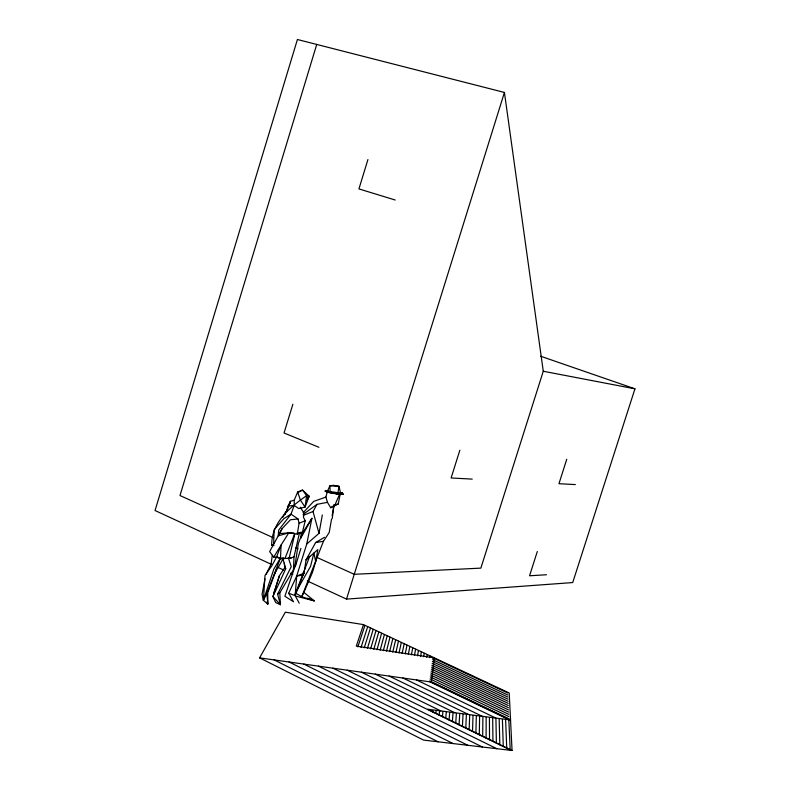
<?xml version="1.0" encoding="UTF-8"?>
<svg xmlns="http://www.w3.org/2000/svg" width="790" height="790" viewBox="0 0 790 790"><rect width="100%" height="100%" fill="white"/><g stroke="black" fill="none" stroke-linecap="round" stroke-linejoin="round"><path stroke-width="1.19" d="M286.029 512.453L288.054 506.064L294.226 505.422L298.699 508.562L305.088 507.101L309.147 496.278L302.511 490.077L297.662 492.002L294.226 500.169L294.226 505.422L290.997 514.152L278.692 530.13L278.228 535.847L269.617 551.627L273.755 557.108L276.589 556.97L279.463 557.878M486.107 738.097L486.156 717.389M482.69 736.428L482.888 716.965M479.293 734.759L479.599 716.54M475.896 733.1L476.311 716.115M472.519 731.441L473.003 715.681M469.142 729.792L469.695 715.256M300.259 507.249L303.785 512.759L303.449 517.262L305.236 520.768L302.284 532.756L299.44 533.062L294.008 556.802L291.164 557.947L280.48 558.935L281.072 545.051L288.765 532.875L293.949 532.954M294.008 556.802L293.436 569.768L279.808 592.836L277.616 594.169L280.401 604.706L275.69 602.563L272.945 596.549L279.393 575.782L284.785 567.615L284.262 563.102M465.774 728.143L466.377 714.822M462.417 726.504L463.049 714.397M459.059 724.865L459.721 713.962M276.5 569.086L267.731 592.777L267.859 604.113L263.396 600.331L265.025 575.406L271.632 566.124L276.589 556.97L281.072 545.051L273.755 557.108M455.721 723.225L456.373 713.528M452.384 721.596L453.016 713.094M303.202 572.75L303.005 575.189L295.134 595.591L299.222 603.195M324.502 537.299L315.654 542.542L306.056 559.873L304.022 573.352L296.724 575.94L295.134 595.591L288.706 593.241L296.724 575.94L306.777 543.964L311.922 518.289L302.531 533.003L298.383 543.293L294.749 567.141L284.884 596.223L293.495 601.783L288.706 593.241M449.056 719.967L449.658 712.659M445.738 718.337L446.281 712.215M442.42 716.718L442.904 711.78M439.122 715.098L439.517 711.346M435.823 713.489L436.12 710.901M432.535 711.879L432.713 710.457M512.058 750.5L427.666 709.213L510.538 719.976L431.241 682.017L434.401 657.882L356.29 646.141L363.489 624.604L509.204 692.988L512.058 750.5L423.618 740.102L259.584 657.863L285.348 612.181L363.489 624.604M332.195 518.675L334.051 504.721L332.156 515.594M432.811 658.11L432.91 657.408M272.313 555.291L271.059 564.149L266.112 574.32M429.78 657.655L430.007 656.046M426.728 657.201L427.113 654.683M273.992 545.604L271.681 545.288C271.464 522.447 289.604 507.634 306.589 495.616L309.147 496.278L306.905 500.653M423.677 656.737L424.22 653.33M290.088 503.546L290.453 501.304L294.226 500.169M337.883 493.148L339.019 486.324L333.311 485.277L329.845 485.85L327.455 491.173L340.549 493.088L339.019 486.324L329.845 485.85L330.22 492.051M420.616 656.283L421.337 651.977M278.603 535.097L279.364 533.596L288.765 532.875L297.267 534.099L299.084 523.237L298.047 518.961L290.997 514.152L283.867 518.655L274.169 529.626L273.626 544.201L271.681 545.288M297.534 492.763L302.511 490.077L306.589 495.616L305.088 507.101L300.417 500.129L297.662 492.002M331.524 519.218L329.213 532.5L323.446 541.288L301.76 596.736L314.301 600.864L303.874 592.411L312.406 572.523L315.694 561.601L317.847 549.603L306.056 559.873L308.278 556.98M417.555 655.819L418.453 650.624M306.777 543.964L319.012 533.339L322.33 514.971M414.474 655.364L415.579 649.271M264.946 578.922L262.053 594.485L263.396 600.331L266.872 593.349L280.42 558.184L282.8 558.135M411.393 654.9L412.716 647.928M338.476 494.007L327.208 492.051L325.895 497.088L327.455 502.351L330.724 507.733L338.219 504.04L340.204 494.026M408.302 654.436L409.852 646.585M405.211 653.972L406.998 645.242M402.1 653.498L404.154 643.909M285.21 514.26L285.723 511.871L282.889 517.223M398.99 653.034L401.31 642.576M395.869 652.57L398.476 641.243M289.16 558.165L294.709 534.168M392.749 652.096L395.642 639.91M389.608 651.622L392.818 638.587M386.468 651.158L389.993 637.263M383.318 650.683L387.179 635.94M380.158 650.21L384.375 634.627M376.998 649.736L381.58 633.313M373.818 649.252L378.775 632M285.062 514.152L285.723 511.871M294.749 567.141L295.756 563.665M370.638 648.778L375.991 630.687M316.731 44.438L179.992 495.537L273.3 537.713M367.449 648.294L373.206 629.383M292.873 404.243L284.044 432.999L318.923 447.278M367.933 159.55L358.927 188.919L395.188 200.018M295.49 566.045L300.891 548.408M307.33 580.986L346.514 599.116L504.425 92.45L297.415 39.5L155.047 510.528L271.493 564.406M364.259 647.82L370.431 628.08M459.859 450.191L451.11 477.98L472.232 479.105M504.425 92.45L543.273 371.251L480.863 568.119L354.256 574.3L317.155 557.533M537.309 551.519L529.557 575.782L546.502 574.745M566.756 459.267L558.945 483.717L575.347 484.586M361.05 647.336L367.656 626.776M540.656 356.241L634.953 388.818L572.72 582.566L346.514 599.116M279.393 575.782L273.794 593.132L275.522 589.873M357.84 646.852L364.891 625.482M263.396 600.331L273.903 568.928L280.42 558.184M309.719 556.308L294.966 594.801M286.74 511.209L290.453 501.304L288.054 506.064M285.042 558.293L294.551 534.07M330.724 507.733L335.009 504.83L339.631 494.125M282.751 558.105L285.733 568.78L272.945 596.549L280.401 604.706L279.808 592.836M303.874 592.411L301.76 596.736L295.381 592.984M277.616 594.169L291.243 566.608L288.37 557.957M298.047 518.961L290.453 519.761L282.129 528.609L278.228 535.847L288.765 532.875M303.34 515.317L313.028 511.525L317.007 504.336L327.455 502.351M304.022 573.352L303.005 575.189L296.724 575.94M279.364 533.596L282.129 528.609M301.059 537.644L311.922 518.289M295.983 591.917L310.539 566.4L313.906 553.03L315.694 561.601M274.367 574.024L283.748 557.71M324.828 491.074L326.695 490.768C320.552 491.647 341.162 495.024 343.364 494.323L342.416 493.009L340.312 492.565M303.172 512.72L313.709 501.383L325.895 497.088M307.468 497.799L309.147 496.278L307.241 497.73M303.093 514.418L317.007 504.336M297.267 534.099L299.44 533.062L297.218 533.013M299.084 523.237L305.236 520.768M335.009 504.83L338.219 504.04M315.654 542.542L323.446 541.288M340.806 493.059L342.416 493.009M288.775 557.997L291.164 557.947L288.883 557.523M327.455 491.173L328.541 491.163M326.379 491.982L343.364 494.323M259.584 657.863L431.241 682.017M543.273 371.251L634.953 388.818M295.509 596.045L314.301 600.864L307.517 598.208M295.786 547.875L298.037 548.892M278.218 567.516L283.817 570.104M290.532 573.214L292.774 574.251M432.9 657.853L507.733 692.988M432.653 659.68L507.832 695.032M432.406 661.526L507.931 697.096M432.15 663.393L508.019 699.18M431.893 665.269L508.118 701.283M431.636 667.165L508.217 703.406M431.38 669.081L508.316 705.539M431.123 671.016L508.414 707.702M430.856 672.971L508.523 709.884M430.59 674.937L508.622 712.096M430.323 676.921L508.721 714.318M430.056 678.926L508.829 716.56M429.78 680.95L508.928 718.831M429.859 681.81L509.155 719.779M416.439 679.913L495.784 718.041M402.88 678.008L482.256 716.283M389.184 676.082L468.579 714.506M375.329 674.137L454.764 712.718M361.336 672.162L440.781 710.901M347.185 670.177L511.041 750.362M332.886 668.162L496.791 748.683M318.429 666.128L482.384 746.994M303.814 664.064L467.799 745.276M289.041 661.99L453.045 743.538M274.1 659.887L438.124 741.79M276.589 556.97L280.48 558.935M330.447 492.16L340.52 494.639M302.531 533.003L301 532.025L301.247 537.891M284.785 567.615L285.733 568.78M266.694 602.187L267.859 604.113L266.872 593.349M313.028 511.525L319.012 533.339M508.849 720.332L510.202 749.888M505.63 719.917L506.736 748.189M502.41 719.493L503.279 746.501M499.171 719.078L499.823 744.812M495.932 718.653L496.377 743.123M492.684 718.238L492.95 741.445M489.425 717.814L489.524 739.766"/></g></svg>
